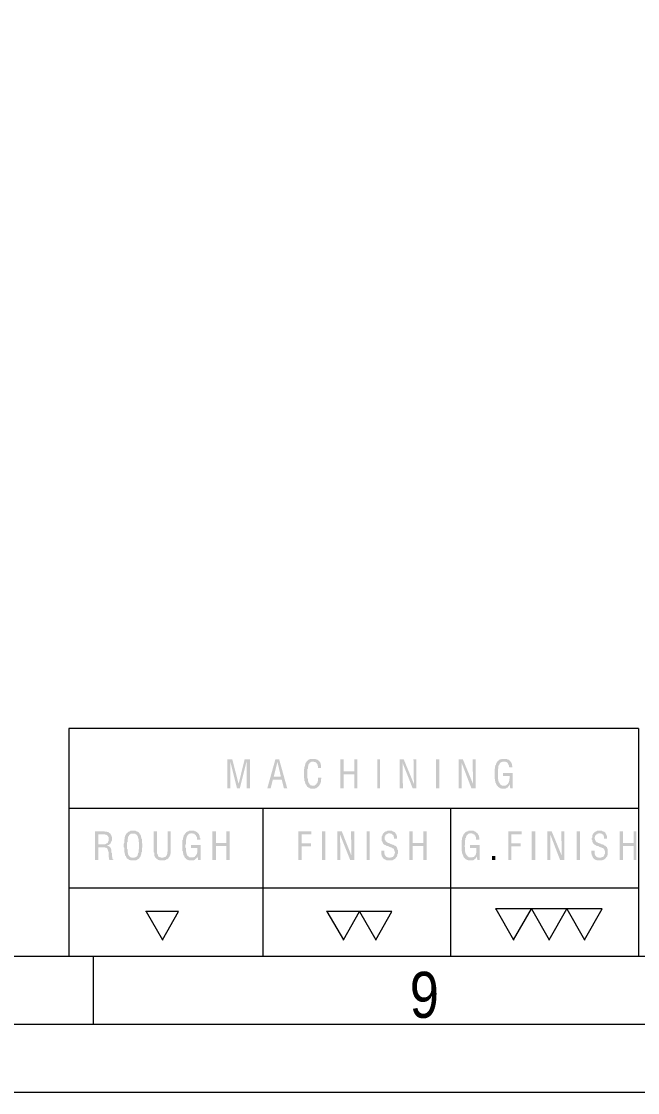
# Model space of a CAD drawing. Header units: millimetres. Extents: x 29 to 95071, y 20 to 67221.
# Drawn here: x 63506 to 70737, y 20 to 12593 of the extents above; entities that cross this region are included whole.
import ezdxf

# ---------------------------------------------------------------- set-up
doc = ezdxf.new("R2010")
doc.units = ezdxf.units.MM

msp = doc.modelspace()

# ---------------------------------------------------------------- hatches: boundary and pattern name
h = msp.add_hatch(color=7)
h.dxf.hatch_style = 2
h.paths.add_polyline_path([(66149, 3593), (66149, 3911), (66070, 3593), (66035, 3593), (65956, 3911), (65956, 3593), (65921, 3593), (65921, 3930), (65981, 3930), (66055, 3643), (66125, 3930), (66189, 3930), (66189, 3593)])
h = msp.add_hatch(color=7)
h.paths.add_polyline_path([(66467, 3727), (66551, 3727), (66511, 3901)])
h.paths.add_polyline_path([(66392, 3593), (66486, 3930), (66531, 3930), (66625, 3593), (66586, 3593), (66561, 3693), (66457, 3693), (66432, 3593)])
h = msp.add_hatch(color=7)
h.dxf.hatch_style = 2
h.paths.add_polyline_path([(66987, 3717), (67027, 3717), (67027, 3712), (67027, 3707), (67027, 3702), (67022, 3698), (67022, 3693), (67022, 3688), (67022, 3683), (67022, 3678), (67022, 3673), (67022, 3668), (67017, 3663), (67017, 3658), (67017, 3653), (67012, 3648), (67012, 3643), (67007, 3638), (67007, 3633), (67002, 3628), (67002, 3623), (66997, 3623), (66997, 3618), (66992, 3613), (66987, 3608), (66982, 3608), (66982, 3603), (66977, 3603), (66972, 3598), (66967, 3593), (66962, 3593), (66957, 3593), (66952, 3593), (66952, 3588), (66947, 3588), (66942, 3588), (66937, 3588), (66933, 3588), (66928, 3588), (66923, 3588), (66918, 3588), (66913, 3588), (66908, 3588), (66903, 3588), (66898, 3588), (66893, 3593), (66888, 3593), (66883, 3598), (66878, 3598), (66873, 3598), (66873, 3603), (66868, 3603), (66868, 3608), (66863, 3608), (66858, 3613), (66858, 3618), (66853, 3618), (66853, 3623), (66848, 3628), (66848, 3633), (66843, 3638), (66843, 3643), (66838, 3643), (66838, 3648), (66838, 3653), (66838, 3658), (66833, 3658), (66833, 3663), (66833, 3668), (66833, 3673), (66828, 3678), (66828, 3683), (66828, 3688), (66828, 3693), (66828, 3698), (66828, 3702), (66828, 3707), (66823, 3707), (66823, 3712), (66823, 3717), (66823, 3722), (66823, 3732), (66823, 3737), (66823, 3742), (66823, 3747), (66823, 3752), (66823, 3757), (66823, 3762), (66823, 3767), (66823, 3772), (66823, 3777), (66823, 3787), (66823, 3792), (66823, 3797), (66823, 3802), (66823, 3807), (66823, 3812), (66823, 3816), (66828, 3821), (66828, 3826), (66828, 3831), (66828, 3836), (66828, 3841), (66828, 3846), (66833, 3851), (66833, 3856), (66833, 3861), (66833, 3866), (66838, 3871), (66838, 3876), (66838, 3881), (66843, 3886), (66843, 3891), (66848, 3896), (66848, 3901), (66853, 3906), (66858, 3911), (66863, 3916), (66868, 3921), (66873, 3926), (66878, 3926), (66883, 3930), (66888, 3930), (66893, 3930), (66893, 3935), (66898, 3935), (66903, 3935), (66908, 3935), (66913, 3935), (66918, 3935), (66923, 3935), (66928, 3935), (66933, 3935), (66937, 3935), (66942, 3935), (66947, 3935), (66952, 3935), (66957, 3935), (66962, 3930), (66967, 3930), (66972, 3930), (66977, 3926), (66982, 3926), (66987, 3921), (66992, 3916), (66997, 3916), (66997, 3911), (67002, 3911), (67002, 3906), (67007, 3901), (67012, 3896), (67012, 3891), (67012, 3886), (67017, 3886), (67017, 3881), (67017, 3876), (67017, 3871), (67022, 3866), (67022, 3861), (67022, 3856), (67022, 3851), (67022, 3846), (67022, 3841), (67022, 3836), (67022, 3831), (66987, 3831), (66987, 3836), (66987, 3841), (66987, 3846), (66987, 3851), (66982, 3856), (66982, 3861), (66982, 3866), (66977, 3871), (66977, 3876), (66972, 3881), (66972, 3886), (66967, 3891), (66962, 3891), (66962, 3896), (66957, 3896), (66952, 3901), (66947, 3901), (66942, 3901), (66937, 3906), (66933, 3906), (66928, 3906), (66923, 3906), (66918, 3906), (66913, 3906), (66908, 3901), (66903, 3901), (66898, 3896), (66893, 3891), (66888, 3891), (66888, 3886), (66883, 3886), (66883, 3881), (66878, 3876), (66878, 3871), (66873, 3866), (66873, 3861), (66873, 3856), (66873, 3851), (66868, 3851), (66868, 3846), (66868, 3841), (66868, 3836), (66868, 3831), (66868, 3826), (66868, 3821), (66863, 3816), (66863, 3812), (66863, 3807), (66863, 3802), (66863, 3797), (66863, 3792), (66863, 3787), (66863, 3782), (66863, 3777), (66863, 3772), (66863, 3762), (66863, 3757), (66863, 3752), (66863, 3742), (66863, 3737), (66863, 3732), (66863, 3727), (66863, 3722), (66863, 3717), (66863, 3712), (66863, 3707), (66868, 3702), (66868, 3698), (66868, 3693), (66868, 3688), (66868, 3683), (66868, 3678), (66873, 3673), (66873, 3668), (66873, 3663), (66878, 3658), (66878, 3653), (66883, 3648), (66883, 3643), (66888, 3638), (66893, 3638), (66893, 3633), (66898, 3633), (66898, 3628), (66903, 3628), (66908, 3628), (66913, 3623), (66918, 3623), (66923, 3623), (66928, 3623), (66933, 3623), (66937, 3623), (66942, 3623), (66947, 3623), (66952, 3628), (66957, 3633), (66962, 3633), (66962, 3638), (66967, 3638), (66967, 3643), (66972, 3648), (66977, 3653), (66977, 3658), (66982, 3663), (66982, 3668), (66982, 3673), (66987, 3678), (66987, 3683), (66987, 3688), (66987, 3693), (66987, 3698), (66987, 3702), (66987, 3707), (66987, 3712)])
h = msp.add_hatch(color=7)
h.dxf.hatch_style = 2
h.paths.add_polyline_path([(67250, 3593), (67250, 3930), (67289, 3930), (67289, 3792), (67413, 3792), (67413, 3930), (67448, 3930), (67448, 3593), (67413, 3593), (67413, 3757), (67289, 3757), (67289, 3593)])
h = msp.add_hatch(color=7)
h.dxf.hatch_style = 2
h.paths.add_polyline_path([(67681, 3593), (67681, 3930), (67716, 3930), (67716, 3593)])
h = msp.add_hatch(color=7)
h.dxf.hatch_style = 2
h.paths.add_polyline_path([(67944, 3593), (67944, 3930), (67993, 3930), (68112, 3643), (68107, 3930), (68142, 3930), (68142, 3593), (68097, 3593), (67978, 3891), (67983, 3593)])
h = msp.add_hatch(color=7)
h.dxf.hatch_style = 2
h.paths.add_polyline_path([(68370, 3593), (68370, 3930), (68410, 3930), (68410, 3593)])
h = msp.add_hatch(color=7)
h.dxf.hatch_style = 2
h.paths.add_polyline_path([(68638, 3593), (68638, 3930), (68687, 3930), (68806, 3643), (68801, 3930), (68836, 3930), (68836, 3593), (68786, 3593), (68672, 3891), (68672, 3593)])
h = msp.add_hatch(color=7)
h.dxf.hatch_style = 2
h.paths.add_polyline_path([(69242, 3593), (69237, 3643), (69237, 3638), (69237, 3633), (69232, 3628), (69232, 3623), (69227, 3623), (69227, 3618), (69222, 3613), (69217, 3608), (69217, 3603), (69213, 3603), (69208, 3598), (69203, 3598), (69198, 3593), (69193, 3593), (69188, 3588), (69183, 3588), (69178, 3588), (69173, 3588), (69168, 3588), (69163, 3588), (69158, 3588), (69153, 3588), (69148, 3588), (69143, 3588), (69138, 3588), (69133, 3593), (69128, 3593), (69123, 3593), (69118, 3598), (69113, 3598), (69108, 3603), (69103, 3608), (69099, 3608), (69099, 3613), (69094, 3613), (69094, 3618), (69089, 3623), (69084, 3628), (69084, 3633), (69079, 3638), (69079, 3643), (69074, 3643), (69074, 3648), (69074, 3653), (69069, 3658), (69069, 3663), (69069, 3668), (69069, 3673), (69064, 3678), (69064, 3683), (69064, 3688), (69064, 3693), (69064, 3698), (69059, 3702), (69059, 3707), (69059, 3712), (69059, 3717), (69059, 3722), (69059, 3727), (69059, 3732), (69059, 3742), (69059, 3747), (69059, 3752), (69059, 3757), (69059, 3762), (69059, 3767), (69059, 3772), (69059, 3777), (69059, 3782), (69059, 3787), (69059, 3792), (69059, 3797), (69059, 3802), (69059, 3807), (69059, 3812), (69059, 3816), (69059, 3821), (69064, 3826), (69064, 3831), (69064, 3836), (69064, 3841), (69064, 3846), (69064, 3851), (69069, 3851), (69069, 3856), (69069, 3861), (69069, 3866), (69074, 3866), (69074, 3871), (69074, 3876), (69074, 3881), (69079, 3881), (69079, 3886), (69084, 3891), (69084, 3896), (69089, 3901), (69089, 3906), (69094, 3906), (69094, 3911), (69099, 3911), (69099, 3916), (69103, 3916), (69108, 3921), (69113, 3926), (69118, 3926), (69118, 3930), (69123, 3930), (69128, 3930), (69133, 3930), (69138, 3935), (69143, 3935), (69148, 3935), (69153, 3935), (69158, 3935), (69163, 3935), (69168, 3935), (69173, 3935), (69178, 3935), (69183, 3935), (69188, 3935), (69193, 3935), (69198, 3935), (69203, 3935), (69208, 3930), (69213, 3930), (69217, 3926), (69222, 3926), (69227, 3926), (69227, 3921), (69232, 3921), (69237, 3916), (69242, 3911), (69242, 3906), (69247, 3906), (69247, 3901), (69252, 3896), (69257, 3891), (69257, 3886), (69262, 3881), (69262, 3876), (69262, 3871), (69262, 3866), (69262, 3861), (69267, 3856), (69267, 3851), (69267, 3846), (69267, 3841), (69267, 3836), (69232, 3836), (69232, 3841), (69227, 3846), (69227, 3851), (69227, 3856), (69227, 3861), (69222, 3866), (69222, 3871), (69222, 3876), (69217, 3876), (69217, 3881), (69217, 3886), (69213, 3886), (69213, 3891), (69208, 3891), (69203, 3896), (69198, 3901), (69193, 3901), (69188, 3901), (69183, 3906), (69178, 3906), (69173, 3906), (69168, 3906), (69163, 3906), (69158, 3906), (69153, 3906), (69148, 3901), (69143, 3901), (69138, 3901), (69138, 3896), (69133, 3896), (69128, 3891), (69123, 3886), (69118, 3881), (69118, 3876), (69113, 3871), (69108, 3866), (69108, 3861), (69108, 3856), (69103, 3851), (69103, 3846), (69103, 3841), (69103, 3836), (69103, 3831), (69103, 3826), (69099, 3821), (69099, 3816), (69099, 3812), (69099, 3807), (69099, 3802), (69099, 3797), (69099, 3787), (69099, 3782), (69099, 3777), (69099, 3772), (69099, 3767), (69099, 3762), (69099, 3757), (69099, 3752), (69099, 3747), (69099, 3742), (69099, 3737), (69099, 3732), (69099, 3727), (69099, 3722), (69099, 3717), (69099, 3712), (69099, 3707), (69099, 3702), (69099, 3698), (69103, 3693), (69103, 3688), (69103, 3683), (69103, 3678), (69108, 3673), (69108, 3668), (69108, 3663), (69113, 3663), (69113, 3658), (69113, 3653), (69118, 3653), (69118, 3648), (69123, 3643), (69123, 3638), (69128, 3638), (69128, 3633), (69133, 3633), (69138, 3628), (69143, 3628), (69148, 3623), (69153, 3623), (69158, 3623), (69163, 3623), (69168, 3623), (69173, 3623), (69178, 3623), (69183, 3623), (69188, 3623), (69188, 3628), (69193, 3628), (69198, 3628), (69203, 3633), (69208, 3638), (69213, 3638), (69213, 3643), (69217, 3643), (69217, 3648), (69222, 3653), (69222, 3658), (69227, 3663), (69227, 3668), (69227, 3673), (69232, 3678), (69232, 3683), (69232, 3688), (69232, 3693), (69232, 3698), (69232, 3702), (69237, 3707), (69237, 3712), (69237, 3717), (69237, 3722), (69237, 3727), (69237, 3732), (69237, 3737), (69158, 3737), (69158, 3772), (69272, 3772), (69272, 3593)])
h = msp.add_hatch(color=7)
h.paths.add_polyline_path([(64410, 2934), (64454, 2934), (64459, 2934), (64464, 2934), (64469, 2934), (64474, 2934), (64479, 2934), (64484, 2934), (64489, 2934), (64494, 2939), (64499, 2939), (64504, 2944), (64509, 2944), (64514, 2949), (64519, 2954), (64524, 2959), (64524, 2964), (64524, 2969), (64529, 2969), (64529, 2974), (64529, 2979), (64529, 2984), (64529, 2989), (64529, 2994), (64529, 2999), (64529, 3004), (64529, 3009), (64529, 3014), (64529, 3018), (64524, 3023), (64524, 3028), (64519, 3033), (64514, 3038), (64509, 3043), (64504, 3043), (64499, 3048), (64494, 3048), (64489, 3048), (64484, 3053), (64479, 3053), (64474, 3053), (64469, 3053), (64464, 3053), (64459, 3053), (64410, 3053)])
h.paths.add_polyline_path([(64370, 2751), (64370, 3088), (64464, 3088), (64469, 3088), (64474, 3088), (64484, 3083), (64489, 3083), (64494, 3083), (64499, 3083), (64504, 3083), (64509, 3083), (64514, 3078), (64519, 3078), (64524, 3078), (64529, 3073), (64534, 3073), (64534, 3068), (64539, 3068), (64543, 3063), (64548, 3058), (64553, 3058), (64553, 3053), (64553, 3048), (64558, 3048), (64558, 3043), (64563, 3038), (64563, 3033), (64563, 3028), (64568, 3023), (64568, 3018), (64568, 3014), (64568, 3009), (64568, 3004), (64568, 2999), (64568, 2994), (64568, 2989), (64568, 2984), (64568, 2979), (64563, 2974), (64563, 2969), (64563, 2964), (64558, 2959), (64558, 2954), (64553, 2949), (64553, 2944), (64548, 2944), (64548, 2939), (64543, 2939), (64543, 2934), (64539, 2934), (64534, 2929), (64529, 2924), (64524, 2924), (64519, 2924), (64514, 2919), (64509, 2919), (64504, 2919), (64509, 2919), (64514, 2919), (64519, 2914), (64524, 2914), (64529, 2914), (64534, 2909), (64539, 2909), (64543, 2904), (64548, 2900), (64553, 2895), (64553, 2890), (64558, 2885), (64558, 2880), (64558, 2875), (64563, 2870), (64563, 2865), (64563, 2860), (64563, 2855), (64563, 2850), (64563, 2845), (64563, 2840), (64563, 2835), (64568, 2830), (64568, 2825), (64568, 2820), (64568, 2810), (64568, 2805), (64568, 2800), (64568, 2795), (64568, 2790), (64573, 2786), (64573, 2781), (64573, 2776), (64573, 2771), (64573, 2766), (64578, 2766), (64578, 2761), (64578, 2756), (64583, 2756), (64583, 2751), (64539, 2751), (64539, 2756), (64534, 2761), (64534, 2766), (64534, 2771), (64534, 2776), (64534, 2781), (64529, 2786), (64529, 2790), (64529, 2795), (64529, 2800), (64529, 2805), (64529, 2810), (64529, 2815), (64529, 2820), (64529, 2825), (64529, 2830), (64529, 2835), (64529, 2840), (64529, 2845), (64524, 2850), (64524, 2855), (64524, 2860), (64524, 2865), (64519, 2870), (64519, 2875), (64514, 2880), (64514, 2885), (64509, 2890), (64504, 2890), (64499, 2895), (64494, 2895), (64489, 2895), (64484, 2900), (64479, 2900), (64474, 2900), (64464, 2900), (64459, 2900), (64454, 2900), (64410, 2900), (64410, 2751)])
h = msp.add_hatch(color=7)
h.paths.add_polyline_path([(64747, 2919), (64747, 2914), (64747, 2904), (64747, 2900), (64747, 2895), (64747, 2890), (64747, 2885), (64747, 2880), (64752, 2875), (64752, 2870), (64752, 2865), (64752, 2860), (64752, 2855), (64752, 2850), (64752, 2845), (64752, 2840), (64752, 2835), (64757, 2835), (64757, 2830), (64757, 2825), (64757, 2820), (64757, 2815), (64762, 2815), (64762, 2810), (64762, 2805), (64767, 2805), (64767, 2800), (64771, 2795), (64776, 2790), (64781, 2786), (64786, 2786), (64786, 2781), (64791, 2781), (64796, 2781), (64801, 2776), (64806, 2776), (64811, 2776), (64816, 2776), (64821, 2776), (64826, 2776), (64831, 2776), (64836, 2781), (64841, 2781), (64846, 2781), (64851, 2786), (64856, 2790), (64861, 2790), (64861, 2795), (64866, 2800), (64871, 2805), (64871, 2810), (64871, 2815), (64876, 2815), (64876, 2820), (64876, 2825), (64876, 2830), (64881, 2835), (64881, 2840), (64881, 2845), (64881, 2850), (64881, 2855), (64881, 2860), (64881, 2865), (64881, 2870), (64885, 2875), (64885, 2880), (64885, 2885), (64885, 2890), (64885, 2895), (64885, 2900), (64885, 2909), (64885, 2914), (64885, 2919), (64885, 2924), (64885, 2929), (64885, 2939), (64885, 2944), (64885, 2949), (64885, 2954), (64885, 2959), (64881, 2964), (64881, 2969), (64881, 2974), (64881, 2979), (64881, 2984), (64881, 2989), (64881, 2994), (64881, 2999), (64876, 3004), (64876, 3009), (64876, 3014), (64876, 3018), (64871, 3023), (64871, 3028), (64866, 3033), (64866, 3038), (64861, 3043), (64856, 3048), (64851, 3053), (64846, 3053), (64841, 3058), (64836, 3058), (64831, 3058), (64826, 3058), (64821, 3058), (64816, 3058), (64811, 3058), (64806, 3058), (64801, 3058), (64796, 3058), (64791, 3058), (64786, 3053), (64781, 3053), (64781, 3048), (64776, 3048), (64771, 3043), (64767, 3038), (64767, 3033), (64762, 3033), (64762, 3028), (64762, 3023), (64757, 3018), (64757, 3014), (64757, 3009), (64757, 3004), (64752, 2999), (64752, 2994), (64752, 2989), (64752, 2984), (64752, 2979), (64752, 2974), (64752, 2969), (64752, 2964), (64747, 2959), (64747, 2949), (64747, 2944), (64747, 2939), (64747, 2934), (64747, 2929), (64747, 2924)])
h.paths.add_polyline_path([(64707, 2919), (64707, 2924), (64707, 2929), (64707, 2934), (64707, 2939), (64712, 2949), (64712, 2954), (64712, 2959), (64712, 2964), (64712, 2969), (64712, 2974), (64712, 2979), (64712, 2984), (64712, 2989), (64712, 2994), (64717, 2994), (64717, 2999), (64717, 3004), (64717, 3009), (64717, 3014), (64717, 3018), (64722, 3018), (64722, 3023), (64722, 3028), (64727, 3033), (64727, 3038), (64727, 3043), (64732, 3048), (64732, 3053), (64737, 3058), (64742, 3063), (64742, 3068), (64747, 3068), (64752, 3073), (64757, 3078), (64762, 3078), (64762, 3083), (64767, 3083), (64771, 3083), (64771, 3088), (64776, 3088), (64781, 3088), (64786, 3093), (64791, 3093), (64796, 3093), (64801, 3093), (64806, 3093), (64811, 3093), (64816, 3093), (64821, 3093), (64826, 3093), (64831, 3093), (64836, 3093), (64841, 3093), (64846, 3093), (64851, 3088), (64856, 3088), (64861, 3088), (64866, 3083), (64871, 3078), (64876, 3078), (64881, 3073), (64885, 3073), (64885, 3068), (64890, 3063), (64895, 3058), (64895, 3053), (64900, 3053), (64900, 3048), (64900, 3043), (64905, 3043), (64905, 3038), (64910, 3033), (64910, 3028), (64910, 3023), (64910, 3018), (64915, 3014), (64915, 3009), (64915, 3004), (64915, 2999), (64920, 2994), (64920, 2989), (64920, 2984), (64920, 2979), (64920, 2974), (64920, 2969), (64920, 2964), (64920, 2959), (64920, 2954), (64920, 2949), (64925, 2944), (64925, 2939), (64925, 2934), (64925, 2929), (64925, 2924), (64925, 2919), (64925, 2914), (64925, 2904), (64925, 2900), (64925, 2895), (64920, 2890), (64920, 2885), (64920, 2880), (64920, 2875), (64920, 2870), (64920, 2865), (64920, 2860), (64920, 2855), (64920, 2850), (64920, 2845), (64915, 2840), (64915, 2835), (64915, 2830), (64915, 2825), (64915, 2820), (64910, 2815), (64910, 2810), (64910, 2805), (64905, 2805), (64905, 2800), (64905, 2795), (64900, 2790), (64900, 2786), (64895, 2781), (64895, 2776), (64890, 2776), (64890, 2771), (64885, 2766), (64881, 2766), (64881, 2761), (64876, 2761), (64876, 2756), (64871, 2756), (64866, 2756), (64861, 2751), (64856, 2751), (64851, 2746), (64846, 2746), (64841, 2746), (64836, 2746), (64831, 2746), (64826, 2746), (64821, 2746), (64816, 2746), (64811, 2746), (64806, 2746), (64801, 2746), (64796, 2746), (64791, 2746), (64786, 2746), (64781, 2751), (64776, 2751), (64771, 2751), (64767, 2751), (64767, 2756), (64762, 2756), (64757, 2761), (64752, 2766), (64747, 2766), (64747, 2771), (64742, 2771), (64742, 2776), (64737, 2781), (64737, 2786), (64732, 2786), (64732, 2790), (64732, 2795), (64727, 2795), (64727, 2800), (64722, 2805), (64722, 2810), (64722, 2815), (64722, 2820), (64717, 2825), (64717, 2830), (64717, 2835), (64717, 2840), (64712, 2845), (64712, 2850), (64712, 2855), (64712, 2860), (64712, 2865), (64712, 2870), (64712, 2875), (64712, 2880), (64712, 2885), (64712, 2890), (64712, 2895), (64707, 2900), (64707, 2904), (64707, 2909), (64707, 2914)])
h = msp.add_hatch(color=7)
h.dxf.hatch_style = 2
h.paths.add_polyline_path([(65059, 3088), (65099, 3088), (65099, 2860), (65099, 2855), (65099, 2850), (65099, 2845), (65099, 2840), (65099, 2835), (65099, 2830), (65099, 2825), (65104, 2820), (65104, 2815), (65104, 2810), (65109, 2805), (65109, 2800), (65109, 2795), (65113, 2795), (65113, 2790), (65118, 2790), (65118, 2786), (65123, 2786), (65128, 2786), (65128, 2781), (65133, 2781), (65138, 2781), (65143, 2781), (65148, 2776), (65153, 2776), (65158, 2776), (65163, 2776), (65168, 2776), (65173, 2781), (65178, 2781), (65183, 2781), (65188, 2786), (65193, 2786), (65198, 2790), (65203, 2790), (65203, 2795), (65208, 2800), (65208, 2805), (65213, 2805), (65213, 2810), (65213, 2815), (65218, 2820), (65218, 2825), (65218, 2830), (65218, 2835), (65218, 2840), (65218, 2845), (65223, 2850), (65223, 2855), (65223, 2860), (65223, 3088), (65257, 3088), (65257, 2870), (65257, 2860), (65257, 2855), (65257, 2850), (65257, 2845), (65257, 2840), (65257, 2835), (65257, 2830), (65257, 2825), (65252, 2820), (65252, 2815), (65252, 2810), (65252, 2805), (65247, 2800), (65247, 2795), (65247, 2790), (65242, 2786), (65237, 2781), (65237, 2776), (65232, 2776), (65232, 2771), (65227, 2766), (65223, 2766), (65218, 2761), (65213, 2756), (65208, 2756), (65203, 2756), (65203, 2751), (65198, 2751), (65193, 2751), (65193, 2746), (65188, 2746), (65183, 2746), (65178, 2746), (65173, 2746), (65168, 2746), (65163, 2746), (65158, 2746), (65153, 2746), (65148, 2746), (65143, 2746), (65138, 2746), (65133, 2746), (65128, 2746), (65123, 2746), (65123, 2751), (65118, 2751), (65113, 2751), (65109, 2751), (65104, 2756), (65099, 2761), (65094, 2761), (65089, 2766), (65084, 2771), (65079, 2776), (65079, 2781), (65074, 2781), (65074, 2786), (65069, 2790), (65069, 2795), (65064, 2800), (65064, 2805), (65064, 2810), (65064, 2815), (65064, 2820), (65064, 2825), (65064, 2830), (65064, 2835), (65059, 2840), (65059, 2845), (65059, 2855), (65059, 2860), (65059, 2865), (65059, 2870)])
h = msp.add_hatch(color=7)
h.dxf.hatch_style = 2
h.paths.add_polyline_path([(65579, 2751), (65574, 2795), (65574, 2790), (65569, 2786), (65569, 2781), (65565, 2776), (65560, 2771), (65560, 2766), (65555, 2766), (65550, 2761), (65545, 2756), (65540, 2751), (65535, 2751), (65530, 2746), (65525, 2746), (65520, 2746), (65515, 2746), (65510, 2746), (65505, 2746), (65500, 2746), (65495, 2746), (65490, 2746), (65485, 2746), (65480, 2746), (65475, 2746), (65470, 2746), (65465, 2751), (65460, 2751), (65455, 2751), (65451, 2756), (65446, 2756), (65441, 2761), (65436, 2766), (65436, 2771), (65431, 2771), (65426, 2776), (65421, 2781), (65421, 2786), (65416, 2790), (65416, 2795), (65416, 2800), (65411, 2800), (65411, 2805), (65411, 2810), (65406, 2810), (65406, 2815), (65406, 2820), (65406, 2825), (65401, 2830), (65401, 2835), (65401, 2840), (65401, 2845), (65401, 2850), (65396, 2855), (65396, 2860), (65396, 2865), (65396, 2870), (65396, 2875), (65396, 2880), (65396, 2885), (65396, 2890), (65396, 2895), (65396, 2900), (65396, 2904), (65396, 2914), (65396, 2919), (65396, 2924), (65396, 2934), (65396, 2939), (65396, 2944), (65396, 2949), (65396, 2954), (65396, 2959), (65396, 2964), (65396, 2969), (65396, 2974), (65396, 2979), (65396, 2984), (65401, 2989), (65401, 2994), (65401, 2999), (65401, 3004), (65401, 3009), (65406, 3014), (65406, 3018), (65406, 3023), (65411, 3028), (65411, 3033), (65411, 3038), (65416, 3043), (65416, 3048), (65421, 3048), (65421, 3053), (65426, 3058), (65431, 3063), (65431, 3068), (65436, 3068), (65436, 3073), (65441, 3073), (65441, 3078), (65446, 3078), (65451, 3083), (65455, 3083), (65460, 3088), (65465, 3088), (65470, 3088), (65475, 3093), (65480, 3093), (65485, 3093), (65490, 3093), (65495, 3093), (65500, 3093), (65505, 3093), (65510, 3093), (65515, 3093), (65520, 3093), (65525, 3093), (65530, 3093), (65535, 3093), (65540, 3088), (65545, 3088), (65550, 3088), (65555, 3083), (65560, 3083), (65560, 3078), (65565, 3078), (65569, 3073), (65574, 3068), (65579, 3068), (65579, 3063), (65584, 3063), (65584, 3058), (65589, 3053), (65589, 3048), (65594, 3043), (65594, 3038), (65599, 3033), (65599, 3028), (65599, 3023), (65599, 3018), (65599, 3014), (65604, 3009), (65604, 3004), (65604, 2999), (65604, 2994), (65604, 2989), (65565, 2989), (65565, 2994), (65565, 2999), (65565, 3004), (65565, 3009), (65565, 3014), (65565, 3018), (65560, 3023), (65560, 3028), (65555, 3033), (65555, 3038), (65550, 3038), (65550, 3043), (65545, 3048), (65540, 3053), (65535, 3053), (65535, 3058), (65530, 3058), (65525, 3058), (65520, 3058), (65515, 3063), (65510, 3063), (65505, 3063), (65500, 3063), (65495, 3063), (65490, 3063), (65485, 3058), (65480, 3058), (65475, 3058), (65470, 3053), (65465, 3048), (65460, 3048), (65460, 3043), (65455, 3038), (65451, 3033), (65451, 3028), (65451, 3023), (65446, 3023), (65446, 3018), (65446, 3014), (65441, 3009), (65441, 3004), (65441, 2999), (65441, 2994), (65436, 2989), (65436, 2984), (65436, 2979), (65436, 2974), (65436, 2969), (65436, 2964), (65436, 2959), (65436, 2954), (65436, 2949), (65436, 2944), (65436, 2939), (65436, 2934), (65431, 2929), (65431, 2924), (65431, 2919), (65431, 2909), (65431, 2904), (65431, 2900), (65431, 2895), (65436, 2890), (65436, 2885), (65436, 2880), (65436, 2875), (65436, 2870), (65436, 2865), (65436, 2860), (65436, 2855), (65436, 2850), (65441, 2845), (65441, 2840), (65441, 2835), (65441, 2830), (65446, 2825), (65446, 2820), (65446, 2815), (65451, 2815), (65451, 2810), (65451, 2805), (65455, 2805), (65455, 2800), (65460, 2795), (65465, 2795), (65465, 2790), (65470, 2790), (65475, 2786), (65480, 2781), (65485, 2781), (65490, 2781), (65495, 2781), (65500, 2781), (65505, 2781), (65510, 2781), (65515, 2781), (65520, 2781), (65525, 2781), (65530, 2786), (65535, 2786), (65540, 2786), (65540, 2790), (65545, 2790), (65545, 2795), (65550, 2800), (65555, 2800), (65555, 2805), (65560, 2810), (65560, 2815), (65565, 2820), (65565, 2825), (65565, 2830), (65569, 2835), (65569, 2840), (65569, 2845), (65569, 2850), (65569, 2855), (65569, 2860), (65569, 2865), (65569, 2870), (65569, 2875), (65569, 2880), (65569, 2885), (65569, 2890), (65495, 2890), (65495, 2924), (65609, 2924), (65609, 2751)])
h = msp.add_hatch(color=7)
h.dxf.hatch_style = 2
h.paths.add_polyline_path([(65748, 2751), (65748, 3088), (65788, 3088), (65788, 2949), (65911, 2949), (65911, 3088), (65951, 3088), (65951, 2751), (65911, 2751), (65911, 2914), (65788, 2914), (65788, 2751)])
h = msp.add_hatch(color=7)
h.dxf.hatch_style = 2
h.paths.add_polyline_path([(66754, 2751), (66754, 3088), (66908, 3088), (66908, 3053), (66794, 3053), (66794, 2944), (66903, 2944), (66903, 2909), (66794, 2909), (66794, 2751)])
h = msp.add_hatch(color=7)
h.dxf.hatch_style = 2
h.paths.add_polyline_path([(67032, 2751), (67032, 3088), (67071, 3088), (67071, 2751)])
h = msp.add_hatch(color=7)
h.dxf.hatch_style = 2
h.paths.add_polyline_path([(67215, 2751), (67215, 3088), (67265, 3088), (67379, 2800), (67374, 3088), (67413, 3088), (67413, 2751), (67364, 2751), (67245, 3048), (67250, 2751)])
h = msp.add_hatch(color=7)
h.dxf.hatch_style = 2
h.paths.add_polyline_path([(67557, 2751), (67557, 3088), (67592, 3088), (67592, 2751)])
h = msp.add_hatch(color=7)
h.dxf.hatch_style = 2
h.paths.add_polyline_path([(67731, 2860), (67765, 2860), (67765, 2845), (67765, 2840), (67765, 2835), (67765, 2830), (67765, 2825), (67770, 2820), (67770, 2815), (67770, 2810), (67775, 2805), (67775, 2800), (67780, 2795), (67785, 2790), (67790, 2786), (67795, 2786), (67795, 2781), (67800, 2781), (67805, 2781), (67810, 2781), (67815, 2776), (67820, 2776), (67825, 2776), (67830, 2776), (67835, 2776), (67840, 2776), (67840, 2781), (67845, 2781), (67849, 2781), (67854, 2781), (67859, 2786), (67864, 2786), (67869, 2790), (67869, 2795), (67874, 2795), (67874, 2800), (67879, 2805), (67884, 2810), (67884, 2815), (67884, 2820), (67884, 2825), (67889, 2830), (67889, 2835), (67889, 2840), (67889, 2845), (67884, 2850), (67884, 2855), (67884, 2860), (67884, 2865), (67879, 2870), (67879, 2875), (67874, 2880), (67869, 2885), (67864, 2885), (67859, 2890), (67854, 2895), (67849, 2895), (67845, 2900), (67840, 2900), (67835, 2900), (67830, 2904), (67825, 2904), (67820, 2909), (67815, 2909), (67810, 2909), (67805, 2914), (67800, 2914), (67795, 2914), (67790, 2919), (67785, 2919), (67780, 2924), (67775, 2924), (67770, 2924), (67770, 2929), (67765, 2929), (67760, 2929), (67760, 2934), (67755, 2939), (67750, 2944), (67750, 2949), (67745, 2954), (67740, 2959), (67740, 2964), (67740, 2969), (67735, 2974), (67735, 2979), (67735, 2984), (67735, 2989), (67735, 2994), (67735, 2999), (67735, 3004), (67735, 3009), (67735, 3014), (67735, 3018), (67735, 3023), (67735, 3028), (67740, 3033), (67740, 3038), (67740, 3043), (67745, 3043), (67745, 3048), (67745, 3053), (67750, 3058), (67755, 3063), (67755, 3068), (67760, 3068), (67760, 3073), (67765, 3073), (67770, 3078), (67775, 3083), (67780, 3083), (67785, 3088), (67790, 3088), (67795, 3088), (67800, 3093), (67805, 3093), (67810, 3093), (67815, 3093), (67820, 3093), (67825, 3093), (67830, 3093), (67835, 3093), (67840, 3093), (67845, 3093), (67849, 3093), (67854, 3093), (67859, 3088), (67864, 3088), (67869, 3083), (67874, 3083), (67879, 3083), (67879, 3078), (67884, 3078), (67889, 3073), (67894, 3068), (67894, 3063), (67899, 3063), (67899, 3058), (67904, 3053), (67904, 3048), (67909, 3043), (67909, 3038), (67909, 3033), (67914, 3028), (67914, 3023), (67914, 3018), (67914, 3014), (67914, 3009), (67914, 3004), (67914, 2999), (67879, 2999), (67879, 3004), (67879, 3009), (67879, 3014), (67879, 3018), (67874, 3023), (67874, 3028), (67874, 3033), (67869, 3038), (67869, 3043), (67864, 3043), (67864, 3048), (67859, 3048), (67859, 3053), (67854, 3053), (67849, 3058), (67845, 3058), (67840, 3058), (67835, 3063), (67830, 3063), (67825, 3063), (67820, 3063), (67815, 3063), (67810, 3063), (67805, 3058), (67800, 3058), (67795, 3053), (67790, 3053), (67785, 3048), (67780, 3043), (67775, 3038), (67775, 3033), (67775, 3028), (67770, 3028), (67770, 3023), (67770, 3018), (67770, 3014), (67770, 3009), (67770, 3004), (67770, 2999), (67770, 2994), (67770, 2989), (67775, 2984), (67775, 2979), (67780, 2974), (67780, 2969), (67785, 2969), (67785, 2964), (67790, 2964), (67795, 2959), (67800, 2954), (67805, 2954), (67810, 2949), (67815, 2949), (67820, 2949), (67825, 2944), (67830, 2944), (67835, 2939), (67845, 2939), (67849, 2934), (67854, 2934), (67859, 2929), (67864, 2929), (67869, 2929), (67874, 2924), (67879, 2924), (67884, 2919), (67889, 2919), (67894, 2919), (67894, 2914), (67899, 2914), (67904, 2909), (67904, 2904), (67909, 2904), (67909, 2900), (67914, 2895), (67914, 2890), (67914, 2885), (67919, 2885), (67919, 2880), (67919, 2875), (67919, 2870), (67924, 2865), (67924, 2860), (67924, 2855), (67924, 2850), (67924, 2845), (67924, 2840), (67924, 2835), (67924, 2830), (67924, 2825), (67919, 2820), (67919, 2815), (67919, 2810), (67919, 2805), (67914, 2800), (67914, 2795), (67914, 2790), (67909, 2790), (67909, 2786), (67904, 2781), (67899, 2776), (67899, 2771), (67894, 2766), (67889, 2766), (67889, 2761), (67884, 2761), (67879, 2756), (67874, 2756), (67869, 2751), (67864, 2751), (67859, 2746), (67854, 2746), (67849, 2746), (67845, 2746), (67840, 2746), (67835, 2746), (67830, 2746), (67825, 2746), (67820, 2746), (67815, 2746), (67810, 2746), (67805, 2746), (67800, 2746), (67795, 2746), (67790, 2746), (67785, 2751), (67780, 2751), (67775, 2756), (67770, 2756), (67765, 2761), (67760, 2761), (67760, 2766), (67755, 2766), (67755, 2771), (67750, 2771), (67750, 2776), (67745, 2781), (67740, 2786), (67740, 2790), (67735, 2795), (67735, 2800), (67735, 2805), (67735, 2810), (67731, 2815), (67731, 2820), (67731, 2825), (67731, 2830), (67731, 2835), (67731, 2840), (67731, 2845), (67731, 2850), (67731, 2855)])
h = msp.add_hatch(color=7)
h.dxf.hatch_style = 2
h.paths.add_polyline_path([(68058, 2751), (68058, 3088), (68097, 3088), (68097, 2949), (68221, 2949), (68221, 3088), (68261, 3088), (68261, 2751), (68221, 2751), (68221, 2914), (68097, 2914), (68097, 2751)])
h = msp.add_hatch(color=7)
h.dxf.hatch_style = 2
h.paths.add_polyline_path([(68856, 2751), (68851, 2795), (68851, 2790), (68846, 2786), (68846, 2781), (68841, 2776), (68836, 2771), (68836, 2766), (68831, 2766), (68831, 2761), (68826, 2761), (68826, 2756), (68821, 2756), (68816, 2751), (68811, 2751), (68806, 2746), (68801, 2746), (68796, 2746), (68791, 2746), (68786, 2746), (68781, 2746), (68776, 2746), (68771, 2746), (68766, 2746), (68761, 2746), (68757, 2746), (68752, 2746), (68747, 2746), (68742, 2751), (68737, 2751), (68732, 2751), (68732, 2756), (68727, 2756), (68722, 2756), (68717, 2761), (68712, 2766), (68712, 2771), (68707, 2771), (68702, 2776), (68697, 2781), (68697, 2786), (68692, 2790), (68692, 2795), (68692, 2800), (68687, 2800), (68687, 2805), (68687, 2810), (68682, 2815), (68682, 2820), (68682, 2825), (68677, 2830), (68677, 2835), (68677, 2840), (68677, 2845), (68677, 2850), (68672, 2855), (68672, 2860), (68672, 2865), (68672, 2870), (68672, 2875), (68672, 2880), (68672, 2885), (68672, 2890), (68672, 2895), (68672, 2900), (68672, 2904), (68672, 2914), (68672, 2919), (68672, 2924), (68672, 2934), (68672, 2939), (68672, 2944), (68672, 2949), (68672, 2954), (68672, 2959), (68672, 2964), (68672, 2969), (68672, 2974), (68672, 2979), (68672, 2984), (68677, 2989), (68677, 2994), (68677, 2999), (68677, 3004), (68677, 3009), (68682, 3014), (68682, 3018), (68682, 3023), (68687, 3028), (68687, 3033), (68687, 3038), (68692, 3043), (68692, 3048), (68697, 3048), (68697, 3053), (68702, 3058), (68707, 3063), (68707, 3068), (68712, 3068), (68712, 3073), (68717, 3073), (68722, 3078), (68727, 3083), (68732, 3083), (68737, 3088), (68742, 3088), (68747, 3088), (68752, 3088), (68752, 3093), (68757, 3093), (68761, 3093), (68766, 3093), (68771, 3093), (68776, 3093), (68781, 3093), (68786, 3093), (68791, 3093), (68796, 3093), (68801, 3093), (68806, 3093), (68811, 3093), (68816, 3088), (68821, 3088), (68826, 3088), (68831, 3083), (68836, 3083), (68836, 3078), (68841, 3078), (68846, 3073), (68851, 3068), (68856, 3068), (68856, 3063), (68861, 3063), (68861, 3058), (68866, 3053), (68866, 3048), (68871, 3043), (68871, 3038), (68875, 3033), (68875, 3028), (68875, 3023), (68875, 3018), (68880, 3014), (68880, 3009), (68880, 3004), (68880, 2999), (68880, 2994), (68880, 2989), (68841, 2989), (68841, 2994), (68841, 2999), (68841, 3004), (68841, 3009), (68841, 3014), (68841, 3018), (68836, 3023), (68836, 3028), (68831, 3033), (68831, 3038), (68826, 3038), (68826, 3043), (68821, 3048), (68816, 3053), (68811, 3053), (68811, 3058), (68806, 3058), (68801, 3058), (68796, 3058), (68791, 3063), (68786, 3063), (68781, 3063), (68776, 3063), (68771, 3063), (68766, 3063), (68761, 3058), (68757, 3058), (68752, 3058), (68747, 3053), (68742, 3048), (68737, 3048), (68737, 3043), (68732, 3038), (68727, 3033), (68727, 3028), (68727, 3023), (68722, 3023), (68722, 3018), (68722, 3014), (68722, 3009), (68717, 3009), (68717, 3004), (68717, 2999), (68717, 2994), (68717, 2989), (68712, 2984), (68712, 2979), (68712, 2974), (68712, 2969), (68712, 2964), (68712, 2959), (68712, 2954), (68712, 2949), (68712, 2944), (68712, 2939), (68712, 2934), (68712, 2929), (68712, 2924), (68707, 2919), (68707, 2909), (68707, 2904), (68712, 2900), (68712, 2895), (68712, 2890), (68712, 2885), (68712, 2880), (68712, 2875), (68712, 2870), (68712, 2865), (68712, 2860), (68712, 2855), (68712, 2850), (68717, 2845), (68717, 2840), (68717, 2835), (68717, 2830), (68722, 2825), (68722, 2820), (68722, 2815), (68727, 2815), (68727, 2810), (68732, 2805), (68737, 2800), (68737, 2795), (68742, 2795), (68742, 2790), (68747, 2790), (68752, 2786), (68757, 2781), (68761, 2781), (68766, 2781), (68771, 2781), (68776, 2781), (68781, 2781), (68786, 2781), (68791, 2781), (68796, 2781), (68801, 2781), (68806, 2786), (68811, 2786), (68816, 2786), (68816, 2790), (68821, 2790), (68826, 2795), (68826, 2800), (68831, 2800), (68831, 2805), (68836, 2810), (68836, 2815), (68841, 2820), (68841, 2825), (68841, 2830), (68846, 2835), (68846, 2840), (68846, 2845), (68846, 2850), (68846, 2855), (68846, 2860), (68846, 2865), (68846, 2870), (68846, 2875), (68846, 2880), (68846, 2885), (68846, 2890), (68771, 2890), (68771, 2924), (68885, 2924), (68885, 2751)])
h = msp.add_hatch(color=7)
h.dxf.hatch_style = 2
h.paths.add_polyline_path([(69222, 2751), (69222, 3088), (69376, 3088), (69376, 3053), (69257, 3053), (69257, 2944), (69366, 2944), (69366, 2909), (69257, 2909), (69257, 2751)])
h = msp.add_hatch(color=7)
h.dxf.hatch_style = 2
h.paths.add_polyline_path([(69495, 2751), (69495, 3088), (69535, 3088), (69535, 2751)])
h = msp.add_hatch(color=7)
h.dxf.hatch_style = 2
h.paths.add_polyline_path([(69678, 2751), (69678, 3088), (69728, 3088), (69847, 2800), (69842, 3088), (69877, 3088), (69877, 2751), (69827, 2751), (69713, 3048), (69713, 2751)])
h = msp.add_hatch(color=7)
h.dxf.hatch_style = 2
h.paths.add_polyline_path([(70020, 2751), (70020, 3088), (70060, 3088), (70060, 2751)])
h = msp.add_hatch(color=7)
h.dxf.hatch_style = 2
h.paths.add_polyline_path([(70194, 2860), (70234, 2860), (70234, 2845), (70234, 2840), (70234, 2835), (70234, 2830), (70234, 2825), (70234, 2820), (70234, 2815), (70239, 2815), (70239, 2810), (70239, 2805), (70243, 2800), (70243, 2795), (70248, 2795), (70248, 2790), (70253, 2790), (70258, 2786), (70263, 2781), (70268, 2781), (70273, 2781), (70278, 2776), (70283, 2776), (70288, 2776), (70293, 2776), (70298, 2776), (70303, 2776), (70308, 2781), (70313, 2781), (70318, 2781), (70323, 2786), (70328, 2786), (70333, 2786), (70333, 2790), (70338, 2795), (70343, 2800), (70343, 2805), (70348, 2805), (70348, 2810), (70348, 2815), (70353, 2820), (70353, 2825), (70353, 2830), (70353, 2835), (70353, 2840), (70353, 2845), (70353, 2850), (70353, 2855), (70353, 2860), (70348, 2865), (70348, 2870), (70343, 2875), (70343, 2880), (70338, 2880), (70338, 2885), (70333, 2885), (70328, 2890), (70323, 2890), (70318, 2895), (70313, 2895), (70308, 2900), (70303, 2900), (70298, 2900), (70298, 2904), (70293, 2904), (70288, 2904), (70283, 2909), (70278, 2909), (70273, 2914), (70263, 2914), (70258, 2914), (70253, 2919), (70248, 2919), (70243, 2924), (70239, 2924), (70234, 2929), (70229, 2929), (70229, 2934), (70224, 2934), (70224, 2939), (70219, 2939), (70219, 2944), (70214, 2949), (70214, 2954), (70209, 2954), (70209, 2959), (70204, 2964), (70204, 2969), (70204, 2974), (70204, 2979), (70204, 2984), (70199, 2989), (70199, 2994), (70199, 2999), (70199, 3004), (70199, 3009), (70204, 3014), (70204, 3018), (70204, 3023), (70204, 3028), (70204, 3033), (70204, 3038), (70209, 3043), (70209, 3048), (70214, 3053), (70214, 3058), (70219, 3058), (70219, 3063), (70224, 3068), (70229, 3073), (70234, 3078), (70239, 3078), (70239, 3083), (70243, 3083), (70248, 3083), (70253, 3088), (70258, 3088), (70263, 3093), (70268, 3093), (70273, 3093), (70278, 3093), (70283, 3093), (70288, 3093), (70293, 3093), (70298, 3093), (70303, 3093), (70308, 3093), (70313, 3093), (70318, 3093), (70323, 3088), (70328, 3088), (70333, 3088), (70338, 3083), (70343, 3083), (70348, 3078), (70353, 3073), (70357, 3073), (70357, 3068), (70362, 3063), (70367, 3058), (70367, 3053), (70372, 3053), (70372, 3048), (70372, 3043), (70372, 3038), (70377, 3033), (70377, 3028), (70377, 3023), (70377, 3018), (70377, 3014), (70377, 3009), (70377, 3004), (70377, 2999), (70343, 2999), (70343, 3004), (70343, 3009), (70343, 3014), (70343, 3018), (70343, 3023), (70343, 3028), (70338, 3028), (70338, 3033), (70338, 3038), (70333, 3043), (70333, 3048), (70328, 3048), (70323, 3053), (70318, 3058), (70313, 3058), (70308, 3058), (70303, 3063), (70298, 3063), (70293, 3063), (70288, 3063), (70283, 3063), (70278, 3063), (70273, 3058), (70268, 3058), (70263, 3058), (70263, 3053), (70258, 3053), (70253, 3053), (70253, 3048), (70248, 3048), (70248, 3043), (70243, 3043), (70243, 3038), (70239, 3033), (70239, 3028), (70239, 3023), (70234, 3018), (70234, 3014), (70234, 3009), (70234, 3004), (70234, 2999), (70239, 2994), (70239, 2989), (70239, 2984), (70239, 2979), (70243, 2979), (70243, 2974), (70243, 2969), (70248, 2969), (70253, 2964), (70258, 2959), (70263, 2959), (70268, 2954), (70273, 2949), (70278, 2949), (70283, 2949), (70288, 2944), (70293, 2944), (70298, 2944), (70303, 2939), (70308, 2939), (70313, 2934), (70323, 2934), (70328, 2929), (70333, 2929), (70338, 2929), (70343, 2924), (70348, 2919), (70353, 2919), (70357, 2919), (70362, 2914), (70367, 2909), (70372, 2904), (70377, 2900), (70377, 2895), (70382, 2890), (70382, 2885), (70382, 2880), (70387, 2875), (70387, 2870), (70387, 2865), (70387, 2860), (70387, 2855), (70387, 2850), (70387, 2845), (70387, 2840), (70387, 2835), (70387, 2830), (70387, 2825), (70387, 2820), (70387, 2815), (70387, 2810), (70382, 2805), (70382, 2800), (70382, 2795), (70377, 2790), (70372, 2786), (70372, 2781), (70367, 2781), (70367, 2776), (70362, 2771), (70357, 2766), (70353, 2761), (70348, 2756), (70343, 2756), (70338, 2756), (70338, 2751), (70333, 2751), (70328, 2751), (70323, 2746), (70318, 2746), (70313, 2746), (70308, 2746), (70303, 2746), (70298, 2746), (70293, 2746), (70288, 2746), (70283, 2746), (70278, 2746), (70273, 2746), (70268, 2746), (70263, 2746), (70258, 2746), (70253, 2751), (70248, 2751), (70243, 2751), (70239, 2756), (70234, 2756), (70229, 2761), (70224, 2766), (70219, 2771), (70214, 2776), (70214, 2781), (70209, 2781), (70209, 2786), (70209, 2790), (70204, 2790), (70204, 2795), (70204, 2800), (70199, 2805), (70199, 2810), (70199, 2815), (70199, 2820), (70194, 2825), (70194, 2830), (70194, 2835), (70194, 2840), (70194, 2845), (70194, 2850), (70194, 2855)])
h = msp.add_hatch(color=7)
h.dxf.hatch_style = 2
h.paths.add_polyline_path([(70526, 2751), (70526, 3088), (70566, 3088), (70566, 2949), (70690, 2949), (70690, 3088), (70724, 3088), (70724, 2751), (70690, 2751), (70690, 2914), (70566, 2914), (70566, 2751)])
h = msp.add_hatch(color=7)
h.dxf.hatch_style = 2
h.paths.add_polyline_path([(69029, 2751), (69029, 2795), (69069, 2795), (69069, 2751)])
h = msp.add_hatch(color=7)
h.dxf.hatch_style = 2
h.paths.add_polyline_path([(64970, 2136), (64963, 2139), (64960, 2146), (64963, 2153), (64970, 2156), (64977, 2153), (64980, 2146), (64977, 2139)])
h = msp.add_hatch(color=7)
h.dxf.hatch_style = 2
h.paths.add_polyline_path([(64970, 2136), (64963, 2139), (64960, 2146), (64963, 2153), (64970, 2156), (64977, 2153), (64980, 2146), (64977, 2139)])
h = msp.add_hatch(color=7)
h.dxf.hatch_style = 2
h.paths.add_polyline_path([(67091, 2136), (67084, 2139), (67081, 2146), (67084, 2153), (67091, 2156), (67098, 2153), (67101, 2146), (67098, 2139)])
h = msp.add_hatch(color=7)
h.dxf.hatch_style = 2
h.paths.add_polyline_path([(67091, 2136), (67084, 2139), (67081, 2146), (67084, 2153), (67091, 2156), (67098, 2153), (67101, 2146), (67098, 2139)])
h = msp.add_hatch(color=7)
h.dxf.hatch_style = 2
h.paths.add_polyline_path([(67473, 2136), (67466, 2139), (67463, 2146), (67466, 2153), (67473, 2156), (67480, 2153), (67483, 2146), (67480, 2139)])
h = msp.add_hatch(color=7)
h.dxf.hatch_style = 2
h.paths.add_polyline_path([(67473, 2136), (67466, 2139), (67463, 2146), (67466, 2153), (67473, 2156), (67480, 2153), (67483, 2146), (67480, 2139)])
h = msp.add_hatch(color=7)
h.dxf.hatch_style = 2
h.paths.add_polyline_path([(69074, 2166), (69067, 2169), (69064, 2176), (69067, 2183), (69074, 2186), (69081, 2183), (69084, 2176), (69081, 2169)])
h = msp.add_hatch(color=7)
h.dxf.hatch_style = 2
h.paths.add_polyline_path([(69074, 2166), (69067, 2169), (69064, 2176), (69067, 2183), (69074, 2186), (69081, 2183), (69084, 2176), (69081, 2169)])
h = msp.add_hatch(color=7)
h.dxf.hatch_style = 2
h.paths.add_polyline_path([(69490, 2166), (69483, 2169), (69480, 2176), (69483, 2183), (69490, 2186), (69497, 2183), (69500, 2176), (69497, 2169)])
h = msp.add_hatch(color=7)
h.dxf.hatch_style = 2
h.paths.add_polyline_path([(69490, 2166), (69483, 2169), (69480, 2176), (69483, 2183), (69490, 2186), (69497, 2183), (69500, 2176), (69497, 2169)])
h = msp.add_hatch(color=7)
h.dxf.hatch_style = 2
h.paths.add_polyline_path([(69906, 2166), (69899, 2169), (69897, 2176), (69899, 2183), (69906, 2186), (69913, 2183), (69916, 2176), (69913, 2169)])
h = msp.add_hatch(color=7)
h.dxf.hatch_style = 2
h.paths.add_polyline_path([(69906, 2166), (69899, 2169), (69897, 2176), (69899, 2183), (69906, 2186), (69913, 2183), (69916, 2176), (69913, 2169)])
h = msp.add_hatch(color=7)
h.dxf.hatch_style = 2
h.paths.add_polyline_path([(65163, 1804), (65156, 1807), (65153, 1814), (65156, 1821), (65163, 1824), (65170, 1821), (65173, 1814), (65170, 1807)])
h = msp.add_hatch(color=7)
h.dxf.hatch_style = 2
h.paths.add_polyline_path([(65163, 1804), (65156, 1807), (65153, 1814), (65156, 1821), (65163, 1824), (65170, 1821), (65173, 1814), (65170, 1807)])
h = msp.add_hatch(color=7)
h.dxf.hatch_style = 2
h.paths.add_polyline_path([(67284, 1804), (67277, 1807), (67275, 1814), (67277, 1821), (67284, 1824), (67291, 1821), (67294, 1814), (67291, 1807)])
h = msp.add_hatch(color=7)
h.dxf.hatch_style = 2
h.paths.add_polyline_path([(67284, 1804), (67277, 1807), (67275, 1814), (67277, 1821), (67284, 1824), (67291, 1821), (67294, 1814), (67291, 1807)])
h = msp.add_hatch(color=7)
h.dxf.hatch_style = 2
h.paths.add_polyline_path([(67666, 1804), (67659, 1807), (67656, 1814), (67659, 1821), (67666, 1824), (67673, 1821), (67676, 1814), (67673, 1807)])
h = msp.add_hatch(color=7)
h.dxf.hatch_style = 2
h.paths.add_polyline_path([(67666, 1804), (67659, 1807), (67656, 1814), (67659, 1821), (67666, 1824), (67673, 1821), (67676, 1814), (67673, 1807)])
h = msp.add_hatch(color=7)
h.dxf.hatch_style = 2
h.paths.add_polyline_path([(69282, 1804), (69275, 1807), (69272, 1814), (69275, 1821), (69282, 1824), (69289, 1821), (69292, 1814), (69289, 1807)])
h = msp.add_hatch(color=7)
h.dxf.hatch_style = 2
h.paths.add_polyline_path([(69282, 1804), (69275, 1807), (69272, 1814), (69275, 1821), (69282, 1824), (69289, 1821), (69292, 1814), (69289, 1807)])
h = msp.add_hatch(color=7)
h.dxf.hatch_style = 2
h.paths.add_polyline_path([(69698, 1804), (69691, 1807), (69688, 1814), (69691, 1821), (69698, 1824), (69705, 1821), (69708, 1814), (69705, 1807)])
h = msp.add_hatch(color=7)
h.dxf.hatch_style = 2
h.paths.add_polyline_path([(69698, 1804), (69691, 1807), (69688, 1814), (69691, 1821), (69698, 1824), (69705, 1821), (69708, 1814), (69705, 1807)])
h = msp.add_hatch(color=7)
h.dxf.hatch_style = 2
h.paths.add_polyline_path([(70115, 1804), (70108, 1807), (70105, 1814), (70108, 1821), (70115, 1824), (70122, 1821), (70125, 1814), (70122, 1807)])
h = msp.add_hatch(color=7)
h.dxf.hatch_style = 2
h.paths.add_polyline_path([(70115, 1804), (70108, 1807), (70105, 1814), (70108, 1821), (70115, 1824), (70122, 1821), (70125, 1814), (70122, 1807)])

# ---------------------------------------------------------------- linework, layer by layer
at = {"color": 7, "lineweight": 0}
for points in [[(95071, 20), (29, 20), (29, 67221), (95071, 67221)], [(94273, 818), (2428, 818), (2428, 66423), (94273, 66423)], [(93475, 1616), (3226, 1616), (3226, 65625), (93475, 65625)], [(65351, 2146), (64970, 2146), (65163, 1814)], [(65351, 2146), (64970, 2146), (65163, 1814)], [(67473, 2146), (67091, 2146), (67284, 1814)], [(67473, 2146), (67091, 2146), (67284, 1814)], [(67854, 2146), (67473, 2146), (67666, 1814)], [(67854, 2146), (67473, 2146), (67666, 1814)], [(69490, 2176), (69074, 2176), (69282, 1814)], [(69490, 2176), (69074, 2176), (69282, 1814)], [(69906, 2176), (69490, 2176), (69698, 1814)], [(69906, 2176), (69490, 2176), (69698, 1814)], [(70323, 2176), (69906, 2176), (70115, 1814)], [(70323, 2176), (69906, 2176), (70115, 1814)]]:
    msp.add_lwpolyline(points, close=True, dxfattribs=at)
for points in [[(64063, 4292), (64063, 1616)], [(70749, 4292), (64063, 4292)], [(70749, 4292), (70749, 1616), (64063, 1616)], [(70749, 3356), (64063, 3356)], [(66338, 3356), (66338, 1616)], [(68543, 3356), (68543, 1616)], [(70749, 2419), (64063, 2419)], [(64350, 1616), (64350, 818)]]:
    msp.add_lwpolyline(points, dxfattribs=at)

# ---------------------------------------------------------------- texts
at = {"color": 7, "insert": (68063, 1437), "char_height": 539.54, "attachment_point": 1}
msp.add_mtext('{\\fSwiss721BT-LightCondensed|b0|i0|c0;9}', dxfattribs=at)

doc.saveas('drawing.dxf')
